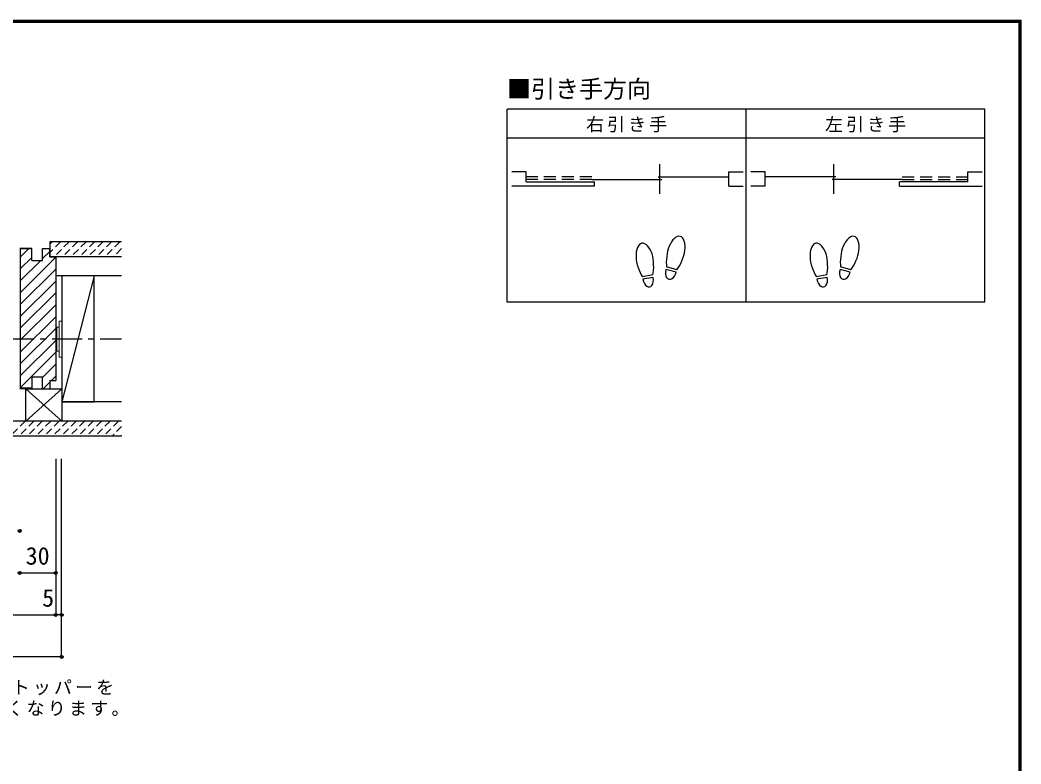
# Model space of a CAD drawing. Units: millimetres at full size, sheet at 1:5; details may follow other scales. Extents: x -973 to 977, y -718 to 696.
# Drawn here: x 142 to 977, y 76 to 696 of the extents above; entities that cross this region are included whole.
import ezdxf
from ezdxf.enums import TextEntityAlignment as Align

# ---------------------------------------------------------------- set-up
doc = ezdxf.new("R2010")
doc.units = ezdxf.units.MM
doc.header["$LTSCALE"] = 5
doc.header["$PDMODE"] = 32
doc.header["$PDSIZE"] = 2.5
for name, pattern in [('CHAIN1', [8, 5, -1, 1, -1]), ('DASHED1', [1.8, 1.2, -0.6]), ('DASHED2', [3, 2, -1])]:
    doc.linetypes.add(name, pattern=pattern)
for name, color, linetype in [('0-1_通り芯', 4, 'CHAIN1'), ('0-2_柱', 7, 'Continuous'), ('0-3_仕上げ', 2, 'Continuous'), ('0-4_枠', 3, 'Continuous'), ('0-8_戸当り', 3, 'Continuous'), ('0-A_文字', 7, 'Continuous'), ('0-B_寸法', 4, 'Continuous'), ('0-C_ハッチ', 4, 'DASHED1'), ('F-1_枠', 6, 'Continuous')]:
    doc.layers.add(name, color=color, linetype=linetype)
doc.layers.add('0-7_金物', color=7, linetype='Continuous', lineweight=18)
doc.styles.add('ＭＳ ゴシック', font='')
doc.styles.get('ＭＳ ゴシック').set_extended_font_data('MS Gothic')

msp = doc.modelspace()

# ---------------------------------------------------------------- linework, layer by layer
at = {"layer": '0-1_通り芯'}
msp.add_line((-671.347, 430), (226.622, 430), dxfattribs=at)
at = {"layer": '0-2_柱'}
for p, q in [((203.653, 482.5), (176.653, 377.5)), ((203.653, 482.5), (176.653, 482.5)), ((176.653, 482.5), (176.653, 361.5)), ((203.653, 377.5), (203.653, 482.5)), ((176.653, 361.5), (146.653, 388.5)), ((146.653, 388.5), (176.653, 388.5)), ((176.653, 377.5), (203.653, 377.5)), ((176.653, 361.5), (146.653, 361.5))]:
    msp.add_line(p, q, dxfattribs=at)
msp.add_lwpolyline([(176.653, 388.5), (146.653, 361.5), (146.653, 388.5)], dxfattribs=at)
at = {"layer": '0-3_仕上げ'}
for p, q in [((226.653, 498.5), (166.653, 498.5)), ((171.653, 498.5), (171.653, 482.5)), ((226.653, 482.5), (171.653, 482.5)), ((176.653, 377.5), (176.653, 361.5)), ((226.653, 377.5), (176.653, 377.5)), ((226.653, 361.5), (21.653, 361.5)), ((226.653, 349), (21.653, 349))]:
    msp.add_line(p, q, dxfattribs=at)
msp.add_lwpolyline([(226.653, 511), (166.653, 511), (166.653, 498.5)], dxfattribs=at)
at = {"layer": '0-4_枠'}
for p, q in [((151.653, 505.5), (141.653, 505.5)), ((142.153, 505), (142.153, 389)), ((151.653, 505), (142.153, 505)), ((151.653, 495.5), (151.653, 505.5)), ((160.653, 505.5), (166.653, 505.5)), ((160.653, 495.5), (160.653, 505.5)), ((166.653, 498.5), (166.653, 505.5)), ((151.653, 495.5), (160.653, 495.5)), ((151.653, 398.5), (160.653, 398.5)), ((151.653, 398.5), (151.653, 388.5)), ((160.653, 388.5), (160.653, 398.5)), ((166.653, 395.5), (166.653, 388.5)), ((166.653, 395.5), (171.653, 395.5)), ((151.653, 388.5), (141.653, 388.5)), ((151.653, 389), (142.153, 389)), ((160.653, 388.5), (166.653, 388.5))]:
    msp.add_line(p, q, dxfattribs=at)
msp.add_lwpolyline([(166.653, 498.5), (171.653, 498.5), (171.653, 395.5)], dxfattribs=at)
at = {"layer": '0-7_金物'}
for p, q in [((174.653, 444.948), (176.653, 444.948)), ((174.653, 414.948), (174.653, 444.948)), ((176.653, 445.448), (176.653, 415.448)), ((172.653, 438.948), (171.677, 438.948)), ((172.653, 419.948), (172.653, 439.948)), ((174.653, 439.948), (172.653, 439.948)), ((172.653, 420.915), (171.677, 420.915)), ((174.653, 419.948), (172.653, 419.948)), ((174.653, 414.948), (176.653, 414.948))]:
    msp.add_line(p, q, dxfattribs=at)
at = {"layer": '0-8_戸当り'}
for p, q in [((675.595, 550.854), (675.595, 575.654)), ((820.717, 550.854), (820.717, 575.654)), ((689.087, 485.706), (680.607, 487.978)), ((689.631, 487.735), (681.15, 490.007)), ((834.209, 485.706), (825.729, 487.978)), ((834.753, 487.735), (826.272, 490.007)), ((669.62, 483.378), (660.973, 481.853)), ((669.984, 481.31), (661.338, 479.785)), ((814.742, 483.378), (806.096, 481.853)), ((815.107, 481.31), (806.46, 479.785))]:
    msp.add_line(p, q, dxfattribs=at)
at = {"layer": '0-8_戸当り', "linetype": 'DASHED2'}
for p, q in [((618.633, 565.254), (564.072, 565.254)), ((618.633, 562.854), (564.072, 562.854)), ((877.678, 565.254), (932.239, 565.254)), ((877.678, 562.854), (932.239, 562.854))]:
    msp.add_line(p, q, dxfattribs=at)
at = {"layer": '0-8_戸当り', "color": 2}
for p, q in [((564.072, 561.054), (621.033, 561.054)), ((618.633, 562.854), (677.195, 562.854)), ((621.033, 557.454), (621.033, 561.054)), ((673.995, 565.254), (732.956, 565.254)), ((822.317, 565.254), (763.356, 565.254)), ((877.678, 562.854), (819.117, 562.854)), ((875.278, 557.454), (875.278, 561.054)), ((932.239, 561.054), (875.278, 561.054)), ((621.033, 557.454), (552.072, 557.454)), ((732.956, 557.454), (744.956, 557.454)), ((763.356, 557.454), (751.356, 557.454)), ((875.278, 557.454), (944.239, 557.454))]:
    msp.add_line(p, q, dxfattribs=at)
for points in [[(564.072, 561.054), (564.072, 569.254), (552.072, 569.254)], [(732.956, 557.454), (732.956, 569.254), (744.956, 569.254)], [(763.356, 557.454), (763.356, 569.254), (751.356, 569.254)], [(932.239, 561.054), (932.239, 569.254), (944.239, 569.254)]]:
    msp.add_lwpolyline(points, dxfattribs=at)
at = {"layer": '0-8_戸当り'}
for centre, major_axis, ratio, start_param, end_param in [((662.958, 495.877), (-2.445, 13.867), 0.5, 4.3405914, 8.2257792), ((688.876, 501.878), (3.644, 13.601), 0.5, 4.3405914, 8.2257792), ((808.08, 495.877), (-2.445, 13.867), 0.5, 4.3405914, 8.2257792), ((833.998, 501.878), (3.644, 13.601), 0.5, 4.3405914, 8.2257792), ((688.771, 501.489), (4.416, 16.48), 0.4, 1.8506333, 2.4428768), ((688.771, 501.489), (4.416, 16.48), 0.4, 3.8403085, 4.432552), ((833.894, 501.489), (4.416, 16.48), 0.4, 1.8506333, 2.4428768), ((833.894, 501.489), (4.416, 16.48), 0.4, 3.8403085, 4.432552), ((663.028, 495.481), (-2.963, 16.802), 0.4, 1.8506333, 2.4428768), ((663.028, 495.481), (-2.963, 16.802), 0.4, 3.8403085, 4.432552), ((684.847, 486.842), (1.894, 7.067), 0.6, 1.5707963, 4.712389), ((808.15, 495.481), (-2.963, 16.802), 0.4, 1.8506333, 2.4428768), ((808.15, 495.481), (-2.963, 16.802), 0.4, 3.8403085, 4.432552), ((829.969, 486.842), (1.894, 7.067), 0.6, 1.5707963, 4.712389), ((665.661, 480.548), (-1.27, 7.205), 0.6, 1.5707963, 4.712389), ((810.783, 480.548), (-1.27, 7.205), 0.6, 1.5707963, 4.712389)]:
    msp.add_ellipse(centre, major_axis=major_axis, ratio=ratio, start_param=start_param, end_param=end_param, dxfattribs=at)
at = {"layer": '0-A_文字', "color": 3}
for p, q in [((946.639, 621.667), (548.072, 621.667)), ((548.072, 460.667), (548.072, 621.667)), ((747.356, 460.667), (747.356, 621.667)), ((946.639, 460.667), (946.639, 621.667)), ((548.072, 597.667), (946.639, 597.667)), ((946.639, 460.667), (548.072, 460.667))]:
    msp.add_line(p, q, dxfattribs=at)
at = {"layer": '0-B_寸法'}
for p, q in [((171.653, 330), (171.653, 200)), ((176.622, 165), (176.622, 330)), ((141.653, 235), (171.653, 235)), ((-616.347, 200), (171.653, 200)), ((176.622, 200), (171.653, 200)), ((176.622, 165), (-621.347, 165))]:
    msp.add_line(p, q, dxfattribs=at)
at = {"layer": '0-B_寸法', "color": 7}
for p in [(141.653, 270), (141.653, 235), (171.653, 235), (171.653, 200), (176.622, 200), (176.622, 165)]:
    msp.add_point(p, dxfattribs=at)
at = {"layer": '0-C_ハッチ'}
for p, q in [((168.671, 511), (166.684, 509.013)), ((175.743, 511), (166.684, 501.942)), ((182.814, 511), (170.314, 498.5)), ((189.885, 511), (177.385, 498.5)), ((196.956, 511), (184.456, 498.5)), ((204.027, 511), (191.527, 498.5)), ((211.098, 511), (198.598, 498.5)), ((218.169, 511), (205.669, 498.5)), ((225.24, 511), (212.74, 498.5)), ((226.653, 505.342), (219.811, 498.5)), ((146.301, 361.5), (133.801, 349)), ((153.372, 361.5), (140.872, 349)), ((160.443, 361.5), (147.943, 349)), ((167.514, 361.5), (155.014, 349)), ((174.585, 361.5), (162.085, 349)), ((181.656, 361.5), (169.156, 349)), ((188.727, 361.5), (176.227, 349)), ((195.798, 361.5), (183.298, 349)), ((202.869, 361.5), (190.369, 349)), ((209.94, 361.5), (197.44, 349)), ((217.011, 361.5), (204.511, 349)), ((224.082, 361.5), (211.582, 349)), ((226.653, 357), (218.653, 349)), ((226.653, 349.928), (225.724, 349))]:
    msp.add_line(p, q, dxfattribs=at)
at = {"layer": '0-C_ハッチ', "linetype": 'Continuous'}
for p, q in [((142.153, 498.278), (148.875, 505)), ((160.653, 496.979), (166.653, 502.979)), ((142.153, 468.579), (171.653, 498.079)), ((142.153, 488.378), (151.653, 497.878)), ((142.153, 478.479), (159.174, 495.5)), ((142.153, 458.68), (171.653, 488.18)), ((142.153, 448.78), (171.653, 478.28)), ((142.153, 438.881), (171.653, 468.381)), ((142.153, 428.981), (171.653, 458.481)), ((142.153, 419.082), (171.653, 448.582)), ((142.153, 409.182), (171.653, 438.682)), ((142.153, 399.283), (171.653, 428.783)), ((142.153, 389.383), (171.653, 418.883)), ((160.653, 397.984), (171.653, 408.984)), ((161.069, 388.5), (166.653, 394.084)), ((168.069, 395.5), (171.653, 399.084))]:
    msp.add_line(p, q, dxfattribs=at)
at = {"layer": 'F-1_枠'}
for p, q in [((-973.347, 695.833), (976.653, 695.833)), ((-973.347, 695), (976.653, 695)), ((-973.347, 694.167), (976.653, 694.167)), ((974.986, 695.833), (974.986, -700.833)), ((975.82, 695.833), (975.82, -700.833)), ((976.653, 695.833), (976.653, -700.833))]:
    msp.add_line(p, q, dxfattribs=at)

# ---------------------------------------------------------------- texts
at = {"layer": '0-A_文字', "style": 'ＭＳ ゴシック'}
msp.add_text('■引き手方向', height=14.66, dxfattribs=at).set_placement((548.072, 626.667), align=Align.BOTTOM_LEFT)
at = {"layer": '0-A_文字', "char_height": 11, "attachment_point": 7, "style": 'ＭＳ ゴシック'}
for s, insert in [('\\T1.17;右引き手', (613.964, 602.167)), ('\\T1.17;左引き手', (813.248, 602.167)), ('\\T1.17;※大型サムターン表示錠使用時は、引戸引き残しストッパーを', (-268.65, 132.872)), ('\\T1.18;\u3000ご使用ください。ただし、有効開口は102ミリ狭くなります。', (-268.65, 115.372))]:
    msp.add_mtext(s, dxfattribs=dict(at, insert=insert))
at = {"layer": '0-B_寸法', "color": 7, "style": 'ＭＳ ゴシック'}
for s, p in [('30', (146.635, 237.5)), ('5', (160.377, 202.5))]:
    msp.add_text(s, height=14.66, dxfattribs=at).set_placement(p, align=Align.BOTTOM_LEFT)

doc.saveas('drawing.dxf')
